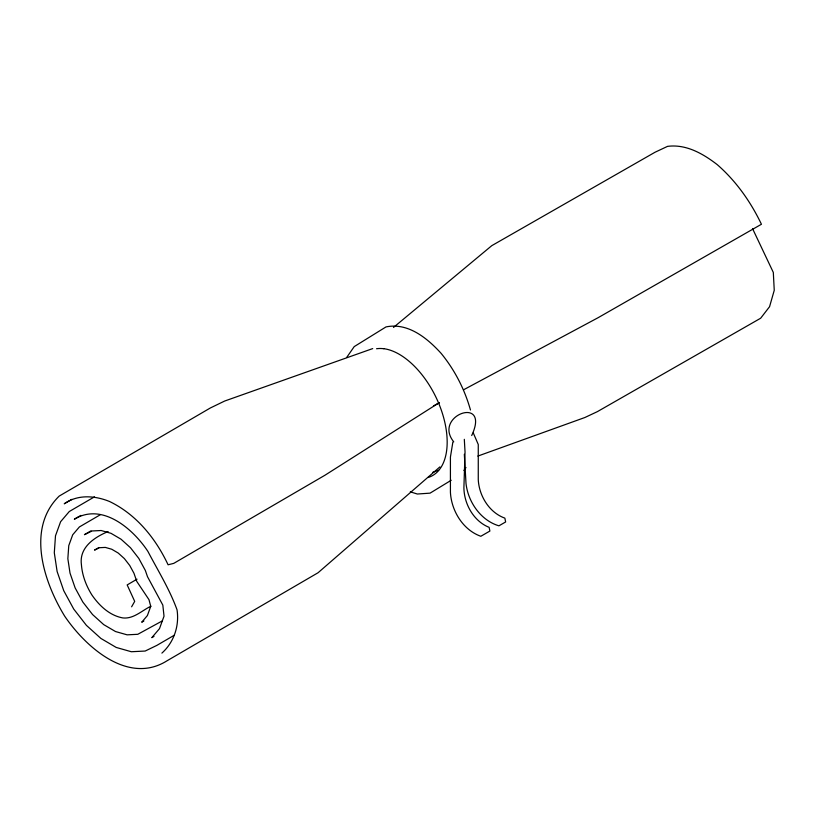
<?xml version="1.0" encoding="UTF-8"?>
<svg xmlns="http://www.w3.org/2000/svg" width="815" height="815" viewBox="0 0 815 815"><rect width="100%" height="100%" fill="white"/><g stroke="black" fill="none" stroke-linecap="round" stroke-linejoin="round"><path stroke-width="1.22" d="M452.855 442.148L450.42 457.072L450.42 492.28C451.357 510.74 462.951 529.954 480.819 536.28L489.876 531.054L489.132 527.346C473.668 521.243 464.112 503.996 463.898 487.788L465.039 452.019L464.316 439.326M131.612 606.808L134.699 601.378L127.171 584.925L137.022 579.18M471.702 435.526C490.783 394.827 432.276 415.304 453.751 441.852M346.66 357.479L354.219 346.609L386.004 326.917C408.071 322.353 427.315 338.174 441.19 353.435C454.77 370.061 464.662 389.346 470.469 409.996M463.918 470.489L465.976 467.525M161.9 653.11C174.013 642.251 179.443 625.859 177.049 609.854C169.612 589.296 157.988 570.653 147.872 551.358C132.937 528.731 102.181 502.223 74.338 519.226L80.909 515.396M439.896 466.893L318.084 572.731L166.953 660.833C128.169 685.15 85.626 647.018 64.67 616.14C43.735 581.93 25.998 528.507 59.2 496.08L210.331 407.979L224.685 401.031L372.7 348.596M393.523 327.416L491.771 245.661L655.046 152.232L667.546 146.364C686.159 143.96 703.019 153.678 717.231 164.63C736.098 181.093 750.666 201.743 761.434 224.257L598.149 317.677L463.694 389.723M451.215 480.259L430.065 493.146L417.341 494.022L410.302 491.832M439.285 402.661L324.9 475.267L173.768 563.369L168.084 564.785C155.675 538.369 136.268 514.357 109.567 501.51C94.917 495.53 77.71 494.247 64.242 503.792L71.914 499.33M94.479 496.834L69.295 511.514L60.605 521.722L55.491 535.791L54.299 552.774L57.121 571.509L63.753 590.712L73.737 609.08L86.41 625.36L100.897 638.44L116.219 647.446L131.327 651.735L145.182 651.042L156.857 645.388L174.379 635.18M100.194 514.815L79.391 526.948L72.698 534.803L68.766 545.632L67.849 558.693L70.019 573.108L75.123 587.88L82.814 602.02L92.564 614.541L103.709 624.616L115.496 631.533L127.12 634.834L137.776 634.304L162.093 621.02M91.005 530.84L84.434 534.671L92.064 530.973L101.131 530.514L111.013 533.326L121.038 539.214L130.512 547.772L138.805 558.418L145.335 570.439L147.505 576.714L162.827 605.107L164.019 616.191L159.496 628.64L151.804 637.676L153.994 636.403M108.1 531.533C94.224 537.37 79.075 547.415 81.408 564.622C82.223 575.471 86.156 585.761 91.881 594.95C99.298 605.698 109.607 615.57 122.902 617.943C133.691 619.074 141.841 610.567 150.897 606.228M98.91 547.548L94.53 550.105L99.471 547.711L105.339 547.415L111.737 549.239L118.226 553.049L124.369 558.591L129.728 565.478L133.966 573.261L136.767 581.39L148.992 599.687L150.734 606.36L147.393 615.559L141.708 622.242L143.898 620.959M433.448 405.931L439.051 402.926M432.643 472.374L438.592 470.235M477.845 456.084L584.895 417.504L597.385 411.636L760.67 318.217L769.564 306.695L774.25 290.303L773.313 272.424L752.5 228.516M473.291 432.948L478.262 444.501L478.262 479.607C479.047 495.764 489.214 512.594 504.862 518.126L505.636 521.957L498.933 525.828C480.656 520.398 467.942 501.785 465.997 483.295L464.336 454.261M383.834 348.698A69.509 38.59 63.6 0 1 444.053 419.185A70.467 39.13 63.6 0 1 428.007 477.519M376.55 348.738A70.467 39.13 63.6 0 1 383.845 348.728"/></g></svg>
